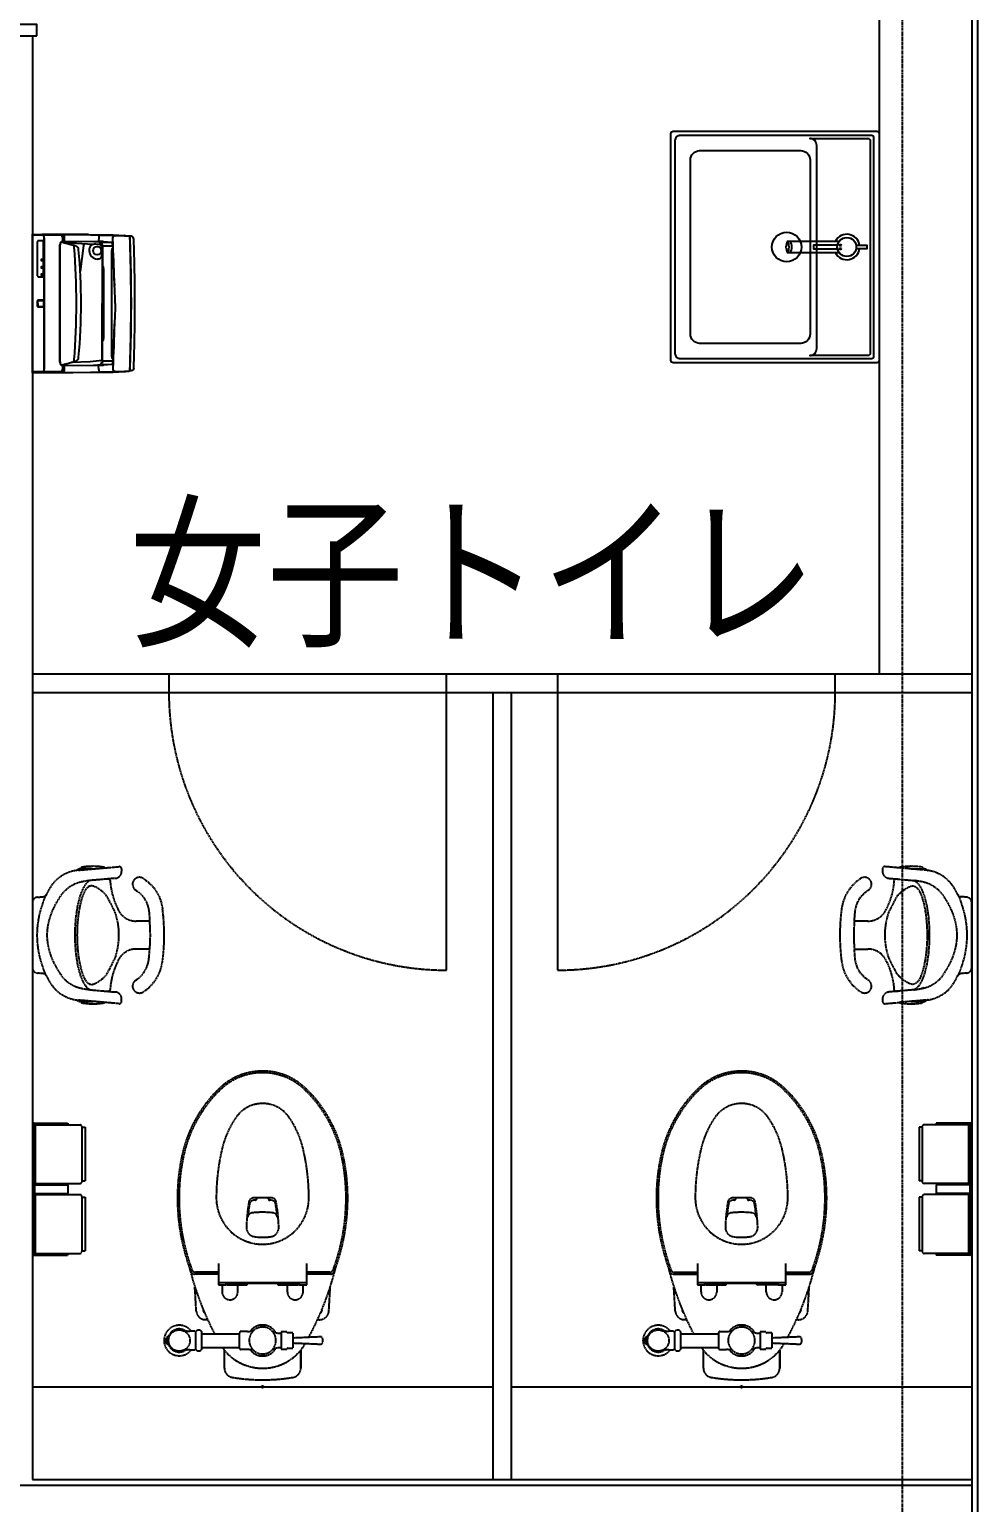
# Model space of a CAD drawing. Header units: millimetres. Extents: x 0 to 181737, y 0 to 59400.
# Drawn here: x 119929 to 121977, y 29155 to 32337 of the extents above; entities that cross this region are included whole.
import ezdxf
from ezdxf.enums import TextEntityAlignment as Align

# ---------------------------------------------------------------- set-up
doc = ezdxf.new("R2010")
doc.units = ezdxf.units.MM
doc.header["$LTSCALE"] = 0.2
doc.linetypes.add('CENTER', pattern=[50.8, 31.75, -6.35, 6.35, -6.35])
doc.linetypes.add('HIDDEN', pattern=[9.525, 6.35, -3.175])
for name, color, linetype in [('A_什器', 9, 'HIDDEN'), ('A_室名', 8, 'Continuous'), ('A_建築', 8, 'Continuous')]:
    doc.layers.add(name, color=color, linetype=linetype)
doc.layers.add('A_通芯', color=8, linetype='CENTER', plot=False)
doc.styles.get("Standard").update_dxf_attribs({"font": 'simplex.shx', "width": 0.8, "bigfont": 'extfont2.shx'})

# ---------------------------------------------------------------- blocks, each defined once
blk = doc.blocks.new('INS-GHXQ4')
at = {"color": 0}
for p, q in [((-56, 138.5), (-56, -138.5)), ((-53.5, 139), (-53.5, -139)), ((-52.5, 140), (21, 140)), ((-52, 142.5), (21, 142.5)), ((-49.4, 12), (-49.4, 139)), ((-49.4, 139), (47, 139)), ((21, 142.5), (21, 140)), ((51, 135), (51, 16)), ((51, 133.5), (58, 133.5)), ((58, 133.5), (58, 17.5)), ((-56, 125.3), (-56, 120.8)), ((-56, 77.8), (-56, 73.3)), ((-56, 30.3), (-56, 25.8)), ((-53.5, 9), (-53.5, -9)), ((-52, 9), (-52, -9)), ((-51.5, 11), (-41.5, 11)), ((-51.5, 9.5), (-41.5, 9.5)), ((-51.5, 8.8), (-51.5, -8.7)), ((-51, 9.3), (20.5, 9.3)), ((-49.4, 12), (47, 12)), ((-41.5, 11), (-41.5, 9.5)), ((-6.5, 12), (-6.5, 9.3)), ((18.5, 12), (18.5, 9.3)), ((21, 8.8), (21, -8.7)), ((51, 17.5), (58, 17.5)), ((-56, -25.7), (-56, -30.2)), ((-51.5, -9.5), (-41.5, -9.5)), ((-51.5, -11), (-41.5, -11)), ((-51, -9.2), (20.5, -9.2)), ((-49.4, -139), (-49.4, -12)), ((-49.4, -12), (47, -12)), ((-41.5, -9.5), (-41.5, -11)), ((-6.5, -9.2), (-6.5, -12)), ((18.5, -9.2), (18.5, -12)), ((51, -16), (51, -135)), ((51, -17.5), (58, -17.5)), ((58, -17.5), (58, -133.5)), ((-56, -73.2), (-56, -77.7)), ((-56, -120.7), (-56, -125.2)), ((-52.5, -140), (21, -140)), ((-52, -142.5), (21, -142.5)), ((-49.4, -139), (47, -139)), ((21, -140), (21, -142.5)), ((51, -133.5), (58, -133.5))]:
    blk.add_line(p, q, dxfattribs=at)
for centre, radius, start, end in [((-52, 138.5), 4, 90, 180), ((-52.5, 139), 1, 90, 180), ((47, 135), 4, 0, 90), ((-51.5, 9), 2, 90, 180), ((-51.5, 9), 0.5, 90, 180), ((-51, 8.8), 0.5, 90, 180), ((20.5, 8.8), 0.5, 0, 90), ((47, 16), 4, 270, 0), ((-51.5, -9), 2, 180, 270), ((-51.5, -9), 0.5, 180, 270), ((-51, -8.7), 0.5, 180, 270), ((20.5, -8.7), 0.5, 270, 0), ((47, -16), 4, 0, 90), ((-52, -138.5), 4, 180, 270), ((-52.5, -139), 1, 180, 270), ((47, -135), 4, 270, 0)]:
    blk.add_arc(centre, radius, start, end, dxfattribs=at)
blk = doc.blocks.new('INS-G4TGO')
at = {"color": 0}
for p, q in [((-51, 133.5), (-58, 133.5)), ((-58, 133.5), (-58, 17.5)), ((-51, 135), (-51, 16)), ((49.4, 139), (-47, 139)), ((52, 142.5), (-21, 142.5)), ((-21, 142.5), (-21, 140)), ((52.5, 140), (-21, 140)), ((49.4, 12), (49.4, 139)), ((53.5, 139), (53.5, -139)), ((56, 138.5), (56, -138.5)), ((56, 125.3), (56, 120.8)), ((56, 77.8), (56, 73.3)), ((-51, 17.5), (-58, 17.5)), ((49.4, 12), (-47, 12)), ((-21, 8.8), (-21, -8.7)), ((51, 9.3), (-20.5, 9.3)), ((-18.5, 12), (-18.5, 9.3)), ((6.5, 12), (6.5, 9.3)), ((51.5, 11), (41.5, 11)), ((41.5, 11), (41.5, 9.5)), ((51.5, 9.5), (41.5, 9.5)), ((51.5, 8.8), (51.5, -8.7)), ((52, 9), (52, -9)), ((53.5, 9), (53.5, -9)), ((56, 30.3), (56, 25.8)), ((-51, -17.5), (-58, -17.5)), ((-58, -17.5), (-58, -133.5)), ((-51, -16), (-51, -135)), ((49.4, -12), (-47, -12)), ((51, -9.2), (-20.5, -9.2)), ((-18.5, -9.2), (-18.5, -12)), ((6.5, -9.2), (6.5, -12)), ((51.5, -9.5), (41.5, -9.5)), ((41.5, -9.5), (41.5, -11)), ((51.5, -11), (41.5, -11)), ((49.4, -139), (49.4, -12)), ((56, -25.7), (56, -30.2)), ((56, -73.2), (56, -77.7)), ((56, -120.7), (56, -125.2)), ((-51, -133.5), (-58, -133.5)), ((49.4, -139), (-47, -139)), ((52.5, -140), (-21, -140)), ((-21, -140), (-21, -142.5)), ((52, -142.5), (-21, -142.5))]:
    blk.add_line(p, q, dxfattribs=at)
for centre, radius, start, end in [((-47, 135), 4, 90, 180), ((52, 138.5), 4, 0, 90), ((52.5, 139), 1, 0, 90), ((-47, 16), 4, 180, 270), ((-20.5, 8.8), 0.5, 90, 180), ((51, 8.8), 0.5, 0, 90), ((51.5, 9), 2, 0, 90), ((51.5, 9), 0.5, 0, 90), ((-47, -16), 4, 90, 180), ((-20.5, -8.7), 0.5, 180, 270), ((51, -8.7), 0.5, 270, 0), ((51.5, -9), 0.5, 270, 0), ((51.5, -9), 2, 270, 0), ((-47, -135), 4, 180, 270), ((52, -138.5), 4, 270, 0), ((52.5, -139), 1, 270, 0)]:
    blk.add_arc(centre, radius, start, end, dxfattribs=at)

msp = doc.modelspace()

# ---------------------------------------------------------------- linework, layer by layer
at = {"layer": 'A_什器'}
for points in [[(121764.8, 33275), (121764.8, 30945)], [(119934.8, 30945), (121964.8, 30945)], [(119934.8, 30905), (121964.8, 30905)], [(120929.8, 30905), (120929.8, 29205)], [(120969.8, 30905), (120969.8, 29205)], [(120034.26, 30520.93), (120091.59, 30525.94), (120122.36, 30528.63)], [(120065.58, 30523.69), (120037.14, 30523.69)], [(121865.33, 30520.93), (121808.01, 30525.94), (121777.23, 30528.63)], [(121834.02, 30523.69), (121862.46, 30523.69)], [(120114.1, 30503.41), (120094.81, 30501.72), (120059.52, 30498.62), (120056, 30496.72), (120053.41, 30494.48), (120051.37, 30492.33), (120047.55, 30487.28), (120043.74, 30480.65), (120040.2, 30472.66), (120037.08, 30463.69), (120032.22, 30444.27), (120028.56, 30420.55), (120026.62, 30394.61), (120026.6, 30380.61), (120026.62, 30366.61), (120028.56, 30340.67), (120032.22, 30316.95), (120037.08, 30297.53), (120040.2, 30288.56), (120043.74, 30280.57), (120047.55, 30273.94), (120051.37, 30268.89), (120053.41, 30266.74), (120056, 30264.5), (120059.52, 30262.6), (120060.1, 30262.53)], [(120060.1, 30498.69), (120059.52, 30498.62), (120052.88, 30497.63), (120047.53, 30496.65)], [(120102.81, 30498.85), (120104.11, 30485.66), (120107.24, 30469.89), (120111.87, 30455), (120119.19, 30437.53)], [(121796.79, 30498.85), (121795.49, 30485.66), (121792.35, 30469.89), (121787.73, 30455), (121780.4, 30437.53)], [(121785.49, 30503.41), (121804.79, 30501.72), (121840.07, 30498.62), (121839.49, 30498.69)], [(119945.75, 30462.57), (119957.35, 30463.58)], [(121953.84, 30462.57), (121942.24, 30463.58)], [(120158.51, 30283.45), (120165.65, 30288.59), (120171.96, 30294.83), (120177.29, 30302.03), (120181.53, 30310.01), (120184.59, 30318.58), (120186.62, 30327.4), (120188.45, 30350.61), (120159.15, 30350.61)], [(121741.09, 30283.45), (121733.95, 30288.59), (121727.64, 30294.83), (121722.31, 30302.03), (121718.07, 30310.01), (121715.01, 30318.58), (121712.98, 30327.4), (121711.14, 30350.61), (121740.45, 30350.61)], [(121861.81, 30266.65), (121857.1, 30265.6)], [(120031.06, 30240.27), (120034.64, 30238.2)], [(120122.36, 30232.59), (120091.36, 30235.3)], [(121777.23, 30232.59), (121808.23, 30235.3)], [(121868.53, 30240.27), (121864.96, 30238.2)], [(120445.8, 29808.01), (120446.45, 29808.01)], [(121480.8, 29808.01), (121481.45, 29808.01)], [(120527.8, 29629.68), (120336.8, 29629.68)], [(121562.8, 29629.68), (121371.8, 29629.68)], [(120300.3, 29519.75), (120383.3, 29519.75)], [(121335.3, 29519.75), (121418.3, 29519.75)], [(120300.3, 29490.25), (120382.3, 29490.25)], [(120514.81, 29445.17), (120514.81, 29484.1)], [(121335.3, 29490.25), (121417.3, 29490.25)], [(121549.81, 29445.17), (121549.81, 29484.1)], [(119934.8, 29405), (120929.8, 29405)], [(120969.8, 29405), (121964.8, 29405)]]:
    msp.add_lwpolyline(points, dxfattribs=at)
at = {"layer": 'A_什器', "linetype": 'Continuous'}
for points in [[(121764.8, 32112.09), (121764.8, 31622.09, -0.4142136), (121759.8, 31617.09), (121319.8, 31617.09, -0.4142136), (121314.8, 31622.09), (121314.8, 32112.09, -0.4142136), (121319.8, 32117.09), (121759.8, 32117.09, -0.4142136)], [(121753.3, 31631.49), (121753.3, 32102.69, 0.4142136), (121748.3, 32107.69), (121333.5, 32107.69, 0.4142136), (121323.5, 32097.69), (121323.5, 31636.49, 0.4142136), (121333.5, 31626.49), (121748.3, 31626.49, 0.4142136)], [(121615.43, 32055.22), (121615.43, 31678.96, -0.4142136), (121595.43, 31658.96), (121376.66, 31658.96, -0.4142136), (121356.66, 31678.96), (121356.66, 32055.22, -0.4142136), (121376.66, 32075.22), (121595.43, 32075.22, -0.4142136)], [(121629.8, 32086.63, 0.4142136), (121614.8, 32101.63), (121740.3, 32101.63, -0.4142136), (121745.3, 32096.63), (121745.3, 31637.55, -0.4142136), (121740.3, 31632.55), (121614.8, 31632.55, 0.4142136), (121629.8, 31647.55)]]:
    msp.add_lwpolyline(points, format="xyb", close=True, dxfattribs=at)
at = {"layer": 'A_什器', "linetype": 'Continuous', "lineweight": -3}
for points in [[(119935.3, 31595.09, -0.4075186), (119934.8, 31595.59), (119934.8, 31894.59), (119934.81, 31894.7), (119934.85, 31894.8), (119934.91, 31894.9), (119934.99, 31894.98), (119935.08, 31895.04), (119935.19, 31895.07), (119935.3, 31895.09), (119935.3, 31892.57), (119935.31, 31892.55), (119935.31, 31892.51), (119935.32, 31892.42), (119935.33, 31892.26), (119935.35, 31892.03), (119935.36, 31891.71), (119935.38, 31891.32), (119935.39, 31890.87), (119935.4, 31890.35), (119935.41, 31889.72), (119935.42, 31888.98), (119935.43, 31887.32), (119935.44, 31745.09), (119935.45, 31597.61)], [(119935.3, 31895.08, 0.4075186), (119934.8, 31894.58)], [(119935.45, 31892.57, 0.4655447), (119934.8, 31892.07)], [(119985.11, 31893.31), (119935.38, 31893.78, 0.4295239), (119934.81, 31893.35)], [(119935.44, 31745.09), (119935.45, 31892.57), (119935.3, 31895.08), (120109.3, 31893.57, 0.0404198), (120133.85, 31892.35, -0.0993384), (120137.48, 31891.44)], [(120001.33, 31876.98, -0.3410558), (120000.33, 31878.57), (120000.33, 31886.54, 0.4359368), (119995.62, 31892.41)], [(120004.42, 31880.47), (120004.4, 31887.69, 0.1977585), (120002.95, 31892.4, 0.1901388), (119998.33, 31893.9), (119997.57, 31893.62, -0.1546601), (120001.86, 31892.51)], [(119998.26, 31893.89), (120000.19, 31893.97), (120060.12, 31893.58, -0.0003277), (120144.33, 31891.24)], [(120003.77, 31887.51), (120003.76, 31881.03), (120004.41, 31880.48, -0.2162761), (120003.65, 31878.93), (120000.24, 31878.21)], [(120003.77, 31887.52, 0.2370747), (120001.83, 31892.53)], [(120078.13, 31888.16), (120078.08, 31879.15, 0.2149107), (120078.88, 31877.68), (120088.26, 31877.59)], [(120083.44, 31892.95, 0.4724394), (120078.16, 31888.5)], [(120114.03, 31745.01, 0.0117152), (120112.06, 31788.09, 0.0066689), (120108.7, 31885.56, -0.4538028), (120114.61, 31892.08)], [(120154.1, 31883.8, 0.4004723), (120148.02, 31890.23), (120145.47, 31890.48)], [(120145.66, 31603.07, 0.0078915), (120148.24, 31745.09, 0.0078915), (120145.66, 31887.11)], [(120148.75, 31745.09, 0.0075738), (120146.23, 31886.72)], [(120156.53, 31745.09, 0.0078014), (120154.1, 31883.79)], [(119948.07, 31880.67, 0.419858), (119946.26, 31878.79)], [(119958.85, 31878.79, 0.419858), (119957.03, 31880.67), (119948.08, 31880.68)], [(119999.91, 31878.2, 0.0851612), (120000.57, 31878.28)], [(120003.63, 31878.31), (120003.68, 31880.16, -0.0568477), (120003.76, 31881.03)], [(120003.64, 31878.43, 0.3648558), (120005.48, 31876.04)], [(120023.6, 31618.92, 0.155517), (120032.86, 31624.07, 0.1398473), (120034.83, 31629.32, 0.0199696), (120040.27, 31745.09, 0.0199696), (120034.83, 31860.86, 0.1398473), (120032.86, 31866.11, 0.155517), (120023.6, 31871.26)], [(120030.08, 31745.24, 0.0154253), (120025.28, 31867.12)], [(120046.55, 31873.81, 0.1209732), (120045.66, 31870.62), (120038.13, 31814.29)], [(120061.17, 31870.47, 0.1711114), (120057.65, 31859.31, 0.3828488), (120074.73, 31841.02, 0.1102793), (120082.11, 31843.04, 0.2784123), (120084.95, 31849.43), (120085.03, 31867.53, 0.3643425), (120078.29, 31872.54, 0.055026), (120065.94, 31872.64, 0.2123961), (120061.17, 31870.47)], [(120078.88, 31877.68, 0.024327), (120067.29, 31878.14)], [(120079.76, 31879.17, 0.2209884), (120080.44, 31877.65)], [(120085.8, 31868.81, 0.1818669), (120080.41, 31877.67)], [(120086.64, 31868.82, 0.2326389), (120082.36, 31877.65, -0.2218084), (120081.67, 31879.18)], [(120108.59, 31868.73, 0.0195968), (120085.8, 31868.81, 0.3287579), (120085.01, 31867.77)], [(120108.49, 31871.42, 0.0544231), (120107.61, 31876.15, 0.2075373), (120106.82, 31877.14), (120087.9, 31878.1, 0.2938893), (120088.26, 31877.59), (120106.87, 31876.79, -0.2196687), (120107.66, 31875.95)], [(120108.49, 31871.51, 0.0025041), (120112.14, 31783.39)], [(119946.26, 31804.68, 0.419858), (119948.07, 31802.8)], [(119948.08, 31802.79), (119957.03, 31802.8, 0.419858), (119958.85, 31804.68)], [(119947.3, 31752.39, 0.414403), (119945.5, 31750.58), (119945.5, 31739.59, 0.414403), (119947.3, 31737.78)], [(119947.3, 31752.24, 0.4170885), (119945.65, 31750.57)], [(119945.65, 31739.61, 0.4170885), (119947.3, 31737.93)], [(119958.49, 31752.09), (119947.3, 31752.09, 0.4144407), (119945.8, 31750.58), (119945.8, 31739.59, 0.4144407), (119947.3, 31738.08), (119947.3, 31738.63)], [(119959.88, 31750.58, 0.4149199), (119958.49, 31751.98), (119947.3, 31751.98, 0.4149199), (119945.91, 31750.58)], [(119945.91, 31739.59, 0.4149199), (119947.3, 31738.2), (119958.49, 31738.2, 0.4149199), (119959.88, 31739.59)], [(119946.34, 31745.08), (119946.34, 31750.59, -0.4290383), (119947.35, 31751.55), (119958.44, 31751.55, -0.4290383), (119959.45, 31750.59), (119959.45, 31745.09)], [(119946.34, 31745.09), (119946.34, 31739.59, 0.4290383), (119947.35, 31738.63), (119958.44, 31738.63, 0.4290383), (119959.45, 31739.59), (119959.45, 31745.08)], [(119958.49, 31737.78), (119947.3, 31737.78), (119947.3, 31737.93), (119958.49, 31737.93), (119958.49, 31737.78, 0.414403), (119960.3, 31739.59), (119960.3, 31750.58, 0.414403), (119958.49, 31752.39), (119958.49, 31752.24), (119947.3, 31752.24), (119947.3, 31752.39), (119958.49, 31752.39)], [(119960.15, 31750.57, 0.4170885), (119958.49, 31752.24)], [(119958.49, 31738.63), (119958.49, 31738.08, 0.4144407), (119960, 31739.59), (119960, 31750.58, 0.4144407), (119958.49, 31752.09), (119958.49, 31751.55)], [(119958.49, 31737.93, 0.4170885), (119960.15, 31739.61)], [(120025.28, 31623.06, 0.0154253), (120030.08, 31744.94)], [(120114.03, 31745.17, -0.0117152), (120112.06, 31702.09, -0.0066689), (120108.7, 31604.62, 0.4538028), (120114.61, 31598.1)], [(120146.23, 31603.46, 0.0075738), (120148.75, 31745.09)], [(120154.1, 31606.39, 0.0078014), (120156.53, 31745.09)], [(120112.14, 31706.79, 0.0025041), (120108.49, 31618.67)], [(119934.8, 31598.11, 0.4655447), (119935.45, 31597.61), (119935.3, 31595.09), (120109.3, 31596.61, -0.0404198), (120133.85, 31597.83, 0.0993384), (120137.48, 31598.74)], [(119995.62, 31597.77, 0.4359368), (120000.33, 31603.64), (120000.33, 31611.61, -0.3410558), (120001.33, 31613.2)], [(120001.86, 31597.67, -0.1546601), (119997.57, 31596.56), (119998.33, 31596.28, 0.1901388), (120002.95, 31597.78, 0.1977585), (120004.4, 31602.49), (120004.42, 31609.71)], [(119998.26, 31596.29), (120000.19, 31596.21), (120060.12, 31596.59, 0.0003277), (120144.33, 31598.94)], [(120000.57, 31611.9, 0.0851612), (119999.91, 31611.98)], [(120001.83, 31597.65, 0.2370747), (120003.77, 31602.66)], [(120005.48, 31614.14, 0.3648558), (120003.64, 31611.75)], [(120003.63, 31611.87), (120003.68, 31610.02, 0.0568477), (120003.76, 31609.15)], [(120003.65, 31611.25, -0.2162761), (120004.41, 31609.7), (120003.76, 31609.15), (120003.77, 31602.67)], [(120080.41, 31612.51, 0.1818669), (120085.8, 31621.37, -0.26029), (120085.12, 31622.01, -0.0216317), (120060.07, 31619.06), (120018.81, 31617.41)], [(120067.29, 31612.03, 0.024327), (120078.88, 31612.5)], [(120078.13, 31602.02), (120078.08, 31611.03, -0.2149107), (120078.88, 31612.5), (120088.26, 31612.59, 0.2938893), (120087.9, 31612.08), (120087.94, 31611.32), (120078.08, 31610.87)], [(120078.16, 31601.68, 0.4724394), (120083.44, 31597.23)], [(120080.44, 31612.53, 0.2209884), (120079.76, 31611.01)], [(120086.64, 31621.36, -0.2326389), (120082.36, 31612.53, 0.2218084), (120081.67, 31611)], [(120085.8, 31621.37, 0.0195968), (120108.59, 31621.45)], [(120108.49, 31618.76, -0.0544231), (120107.61, 31614.03, -0.2075373), (120106.82, 31613.04), (120087.9, 31612.08)], [(120107.66, 31614.23, -0.2196687), (120106.87, 31613.39), (120088.26, 31612.59)], [(120154.1, 31606.38, -0.4004723), (120148.02, 31599.95), (120145.47, 31599.7)], [(119934.81, 31596.83, 0.4295239), (119935.38, 31596.4), (119985.11, 31596.87)], [(119938.8, 31596.94, 0.4707781), (119939.1, 31596.57)], [(119939.1, 31596.57), (119940, 31596.57, 0.4707781), (119940.3, 31596.94)], [(119942.3, 31596.97, 0.4707781), (119942.6, 31596.6)], [(119942.6, 31596.6), (119943.5, 31596.6, 0.4707781), (119943.8, 31596.97)]]:
    msp.add_lwpolyline(points, format="xyb", dxfattribs=at)
for points in [[(119934.8, 31893.68), (119934.81, 31893.78), (119934.84, 31893.88), (119934.87, 31893.94), (119934.91, 31894), (119934.97, 31894.05), (119935.03, 31894.1), (119935.11, 31894.14), (119935.2, 31894.17), (119935.3, 31894.18)], [(119934.8, 31892.07), (119934.81, 31892.18), (119934.85, 31892.29), (119934.91, 31892.38), (119934.99, 31892.46), (119935.08, 31892.52), (119935.19, 31892.56), (119935.3, 31892.57)], [(119934.8, 31886.39), (119934.81, 31886.43), (119934.85, 31886.47), (119934.91, 31886.5), (119935, 31886.53), (119935.09, 31886.54), (119935.2, 31886.56), (119935.32, 31886.56), (119935.43, 31886.55)], [(119934.9, 31893.98), (119934.85, 31893.9), (119934.81, 31893.79)], [(119985.05, 31893.32), (119982.04, 31892.58), (119935.43, 31892.82)], [(119995.97, 31892.34), (119935.45, 31892.57)], [(119955.3, 31895.09), (120055.82, 31895.09)], [(119960.3, 31745.1), (119960.24, 31886.94), (119960.3, 31745.09)], [(119946.25, 31804.68), (119946.25, 31878.75)], [(119958.85, 31804.68), (119958.85, 31878.75)], [(119994.27, 31618.49), (119994.15, 31745.09), (119994.27, 31871.69)], [(119994.66, 31618.53), (119994.66, 31871.65), (119994.27, 31871.74)], [(119998.21, 31878.36), (119999.96, 31878.2)], [(119998.63, 31877.48), (120004.01, 31876.43), (120023.4, 31871.32)], [(120068.15, 31878.13), (120003.65, 31878.93)], [(120065.94, 31872.64), (120005.48, 31876.27)], [(120087.9, 31878.1), (120087.94, 31878.86), (120078.08, 31879.31)], [(120085.8, 31868.85), (120085.77, 31745.11)], [(120086.64, 31868.89), (120086.64, 31822.98)], [(120106.52, 31629.67), (120106.51, 31745.09), (120106.52, 31860.51)], [(120108.8, 31863.09), (120107.15, 31863.09)], [(120086.2, 31670.87), (120086.2, 31819.31)], [(120089.03, 31670.86), (120089.04, 31745.09), (120089.03, 31819.32)], [(119945.5, 31750.59), (119945.65, 31750.59)], [(119945.5, 31739.59), (119945.65, 31739.59)], [(119945.65, 31739.59), (119945.65, 31750.59)], [(119945.8, 31750.59), (119946.34, 31750.59)], [(119945.8, 31739.59), (119946.34, 31739.59)], [(119945.91, 31739.59), (119945.91, 31750.58)], [(119946.34, 31739.59), (119946.34, 31745.09)], [(119947.3, 31752.09), (119947.3, 31751.55)], [(119947.3, 31738.08), (119958.49, 31738.08)], [(119960, 31750.59), (119959.45, 31750.59)], [(119960, 31739.59), (119959.45, 31739.59)], [(119959.88, 31739.59), (119959.88, 31750.58)], [(119960.3, 31750.59), (119960.15, 31750.59)], [(119960.15, 31739.59), (119960.15, 31750.59)], [(119960.3, 31739.59), (119960.15, 31739.59)], [(119960.3, 31745.09), (119960.24, 31603.24), (119960.3, 31745.08)], [(120085.8, 31621.33), (120085.77, 31745.07)], [(120086.64, 31621.29), (120086.64, 31667.2)], [(119985.05, 31596.86), (119982.04, 31597.6), (119935.43, 31597.36)], [(119995.97, 31597.84), (119935.45, 31597.61)], [(119994.66, 31620.33), (119994.27, 31620.12)], [(119998.21, 31611.81), (119999.96, 31611.98)], [(119998.63, 31612.7), (120004.01, 31613.75), (120023.4, 31618.86)], [(120000.24, 31611.96), (120003.65, 31611.25), (120068.15, 31612.05)], [(120108.8, 31627.09), (120107.15, 31627.09)], [(119938.8, 31596.94), (119940.3, 31596.95)], [(119942.3, 31596.97), (119943.8, 31596.98)]]:
    msp.add_lwpolyline(points, dxfattribs=at)
at = {"layer": 'A_什器', "linetype": 'Continuous'}
for points in [[(121722.13, 31870.09, 0.744708), (121670.3, 31879.59)], [(121566.67, 31879.59, 0.2706568), (121566.67, 31854.59)], [(121678.55, 31854.59), (121566.67, 31854.59, 0.2706568), (121566.67, 31879.59), (121678.55, 31879.59)], [(121572.51, 31854.59, 0.2706568), (121572.51, 31879.59)], [(121674.69, 31871.09), (121623, 31871.09, 0.0501256), (121623, 31863.09), (121674.69, 31863.09)], [(121670.3, 31854.59, 0.744708), (121722.13, 31864.09)]]:
    msp.add_lwpolyline(points, format="xyb", dxfattribs=at)
msp.add_lwpolyline([(121715.08, 31864.09), (121738.98, 31864.09), (121738.98, 31870.09), (121715.08, 31870.09)], dxfattribs=at)
at = {"layer": 'A_什器', "linetype": 'Continuous', "lineweight": -3}
for points in [[(119955.8, 31838.09), (119955.8, 31840.09), (119953.8, 31840.09), (119953.8, 31838.09)], [(119955.8, 31822.09), (119955.8, 31824.09), (119953.8, 31824.09), (119953.8, 31822.09)], [(119955.8, 31806.09), (119955.8, 31808.09), (119953.8, 31808.09), (119953.8, 31806.09)]]:
    msp.add_lwpolyline(points, close=True, dxfattribs=at)
at = {"layer": 'A_什器'}
for points in [[(120229.8, 30945), (120229.8, 30905, 0.4142136), (120829.8, 30305), (120829.8, 30945)], [(121069.8, 30945), (121069.8, 30305, 0.4142136), (121669.8, 30905), (121669.8, 30945)], [(120029.31, 30520.34, 0.2266517), (119972.19, 30481.65)], [(120037.14, 30523.69, 0.1316261), (120034.64, 30523.02), (120031.06, 30520.95, -0.093656), (120029.31, 30520.34)], [(120034.26, 30520.93, 0.0155984), (120029.31, 30520.34)], [(120042.13, 30527.41, 0.4431662), (120039.7, 30523.69)], [(120065.8, 30529.29, 0.039625), (120042.13, 30527.41)], [(120089.46, 30527.41, 0.0354966), (120065.8, 30529.29)], [(120091.59, 30525.94, 0.2262551), (120089.46, 30527.41)], [(120127.8, 30523.65), (120127.8, 30518.35, -0.3888902), (120114.1, 30503.41)], [(120127.8, 30523.65, 0.4399992), (120122.36, 30528.63)], [(121777.23, 30528.63, 0.4399992), (121771.8, 30523.65)], [(121771.8, 30523.65), (121771.8, 30518.35, 0.3888902), (121785.49, 30503.41)], [(121810.13, 30527.41, 0.2262551), (121808.01, 30525.94)], [(121833.8, 30529.29, 0.0354966), (121810.13, 30527.41)], [(121857.46, 30527.41, 0.039625), (121833.8, 30529.29)], [(121859.89, 30523.69, 0.4431662), (121857.46, 30527.41)], [(121870.29, 30520.34, -0.093656), (121868.54, 30520.95), (121864.96, 30523.02, 0.1316261), (121862.46, 30523.69)], [(121870.29, 30520.34, 0.0155984), (121865.33, 30520.93)], [(121927.4, 30481.65, 0.2266517), (121870.29, 30520.34)], [(120014.47, 30484.1, 0.1135491), (119991.06, 30458.13)], [(120047.52, 30496.65, 0.1182501), (120014.47, 30484.1)], [(120100.59, 30501.31, 0.04556), (120094.81, 30501.72)], [(120102.81, 30498.85, 0.2901048), (120100.59, 30501.31)], [(120152.7, 30496.99, 0.2597744), (120153.7, 30482.43), (120155.77, 30479.89), (120158.51, 30477.77), (120165.65, 30472.63), (120171.96, 30466.39), (120177.29, 30459.19), (120181.53, 30451.21), (120184.59, 30442.64), (120186.62, 30433.82), (120188.42, 30410.96), (120159.15, 30410.96, -0.3021447), (120119.19, 30437.53)], [(120163.21, 30505.29, 0.2356576), (120152.7, 30496.99)], [(120163.21, 30505.29, -0.1895463), (120174.03, 30503.45), (120184.76, 30495.76), (120194.27, 30486.44), (120202.34, 30475.69), (120208.78, 30463.77), (120213.42, 30450.93), (120216.15, 30437.5, -0.0319045), (120219.8, 30380.79)], [(121736.38, 30505.29, 0.1895463), (121725.56, 30503.45), (121714.83, 30495.76), (121705.32, 30486.44), (121697.25, 30475.69), (121690.82, 30463.77), (121686.18, 30450.93), (121683.44, 30437.5, 0.0319045), (121679.8, 30380.79)], [(121780.4, 30437.53, -0.3021447), (121740.45, 30410.96), (121711.17, 30410.96), (121712.98, 30433.82), (121715.01, 30442.64), (121718.07, 30451.21), (121722.31, 30459.19), (121727.64, 30466.39), (121733.95, 30472.63), (121741.09, 30477.77), (121743.82, 30479.89), (121745.9, 30482.43, 0.2597744), (121746.9, 30496.99)], [(121746.9, 30496.99, 0.2356576), (121736.38, 30505.29)], [(121799.01, 30501.31, 0.2901048), (121796.79, 30498.85)], [(121804.79, 30501.72, 0.04556), (121799.01, 30501.31)], [(121852.07, 30496.65), (121846.72, 30497.63), (121840.07, 30498.62), (121843.6, 30496.72), (121846.18, 30494.48), (121848.22, 30492.33), (121852.05, 30487.28), (121855.85, 30480.65), (121859.39, 30472.66), (121862.51, 30463.69), (121867.37, 30444.27), (121871.04, 30420.55), (121872.97, 30394.61), (121873, 30380.61), (121872.98, 30366.61), (121871.04, 30340.67), (121867.37, 30316.95), (121862.51, 30297.53), (121859.39, 30288.56), (121855.86, 30280.57), (121852.05, 30273.94), (121848.23, 30268.89), (121846.18, 30266.74), (121843.6, 30264.5), (121840.07, 30262.6), (121846.72, 30263.59), (121852.07, 30264.56), (121857.1, 30265.6, 0.2054191), (121904.66, 30296.93)], [(121885.13, 30484.1, 0.1182501), (121852.07, 30496.65)], [(121908.53, 30458.13, 0.1135491), (121885.13, 30484.1)], [(119945.75, 30462.57, 0.3888793), (119934.8, 30450.61), (119934.8, 30310.61)], [(119965.45, 30469.12, 0.0694839), (119956.41, 30447.76)], [(119957.35, 30463.58, 0.2620558), (119965.45, 30469.12, -0.0190969), (119972.19, 30481.65)], [(119991.06, 30458.13, 0.0798344), (119970.34, 30411.22)], [(121929.26, 30411.22, 0.0798344), (121908.53, 30458.13)], [(121927.4, 30481.65, -0.0190969), (121934.15, 30469.12, 0.2620558), (121942.24, 30463.58)], [(121943.19, 30447.76, 0.0694839), (121934.15, 30469.12)], [(121964.8, 30310.61), (121964.8, 30450.61, 0.3888793), (121953.84, 30462.57)], [(119956.41, 30447.76, 0.0858592), (119944.8, 30380.57)], [(121954.8, 30380.57, 0.0858592), (121943.19, 30447.76)], [(119970.34, 30411.23, 0.1203401), (119969.16, 30355.01)], [(120189.79, 30380.79, 0.0224831), (120188.42, 30410.96)], [(121711.17, 30410.96, 0.0224831), (121709.8, 30380.79)], [(121930.44, 30355.01, 0.1203401), (121929.26, 30411.23)], [(119944.8, 30380.65, 0.0858593), (119956.41, 30313.46)], [(120188.45, 30350.61, 0.0224821), (120189.79, 30380.79)], [(120216.15, 30323.72, 0.0321029), (120219.8, 30380.79)], [(121679.8, 30380.79, 0.0321029), (121683.44, 30323.72)], [(121709.8, 30380.79, 0.0224821), (121711.14, 30350.61)], [(121943.19, 30313.46, 0.0858593), (121954.8, 30380.65)], [(119969.16, 30355.01, 0.0618252), (119981.58, 30319.9)], [(120159.15, 30350.61, 0.3021432), (120119.19, 30324.04), (120111.87, 30306.57), (120107.24, 30291.68), (120104.11, 30275.92), (120102.81, 30262.72, -0.2900947), (120100.59, 30260.26)], [(121740.45, 30350.61, -0.3021432), (121780.4, 30324.04), (121787.73, 30306.57), (121792.35, 30291.68), (121795.49, 30275.92), (121796.79, 30262.72, 0.2900947), (121799.01, 30260.26)], [(121918.01, 30319.9, 0.0618252), (121930.44, 30355.01)], [(119965.45, 30292.1, 0.2620564), (119957.35, 30297.64), (119945.75, 30298.65, -0.3888956), (119934.8, 30310.61)], [(119956.41, 30313.46, 0.0694841), (119965.45, 30292.1)], [(119981.58, 30319.89, 0.0246696), (119994.93, 30296.93)], [(119994.93, 30296.93, 0.2054191), (120042.5, 30265.6)], [(120158.48, 30257.79, 0.2794182), (120174.03, 30257.77), (120184.76, 30265.46), (120194.27, 30274.78), (120202.34, 30285.52), (120208.78, 30297.45), (120213.42, 30310.29), (120216.15, 30323.72)], [(121683.44, 30323.72), (121686.18, 30310.29), (121690.82, 30297.45), (121697.25, 30285.52), (121705.32, 30274.78), (121714.83, 30265.46), (121725.56, 30257.77, 0.2794182), (121741.11, 30257.79)], [(121904.66, 30296.93, 0.0246696), (121918.01, 30319.89)], [(121934.15, 30292.1, 0.0694841), (121943.19, 30313.46)], [(121964.8, 30310.61, -0.3888956), (121953.84, 30298.65), (121942.24, 30297.64, 0.2620564), (121934.15, 30292.1)], [(119965.45, 30292.1, 0.0190956), (119972.19, 30279.57)], [(120031.06, 30240.27, 0.0936518), (120029.31, 30240.88, -0.2266549), (119972.19, 30279.57)], [(120037.79, 30266.65), (120042.5, 30265.6), (120047.53, 30264.56), (120052.88, 30263.59), (120059.52, 30262.6), (120093.61, 30259.61), (120114.11, 30257.81, -0.3888638), (120127.8, 30242.87)], [(120152.36, 30276.23, 0.3675402), (120158.48, 30257.79)], [(120158.51, 30283.44, 0.1621208), (120152.36, 30276.23)], [(121747.23, 30276.23, 0.1621208), (121741.09, 30283.44)], [(121741.11, 30257.79, 0.3675402), (121747.23, 30276.23)], [(121839.49, 30262.53), (121840.07, 30262.6), (121805.99, 30259.61), (121785.49, 30257.81, 0.3888638), (121771.8, 30242.87)], [(121927.4, 30279.57, -0.2266549), (121870.29, 30240.88, 0.0936518), (121868.54, 30240.27)], [(121927.4, 30279.57, 0.0190956), (121934.15, 30292.1)], [(120089.46, 30234.16, 0.191422), (120091.36, 30235.3), (120034.26, 30240.29, -0.0155984), (120029.31, 30240.88)], [(120034.64, 30238.2, 0.1316476), (120037.14, 30237.53), (120039.63, 30237.53), (120065.58, 30237.53)], [(120039.64, 30237.53, 0.4076668), (120042.13, 30234.16)], [(120042.13, 30234.16, 0.0396252), (120065.8, 30232.29)], [(120065.8, 30232.29, 0.0354965), (120089.46, 30234.16)], [(120093.61, 30259.61, 0.0455567), (120100.59, 30260.26)], [(120122.36, 30232.58, 0.4399909), (120127.8, 30237.57), (120127.8, 30242.87)], [(121771.8, 30242.87), (121771.8, 30237.57, 0.4399909), (121777.23, 30232.58)], [(121799.01, 30260.26, 0.0455567), (121805.99, 30259.61)], [(121870.29, 30240.88, -0.0155984), (121865.33, 30240.29), (121808.23, 30235.3, 0.191422), (121810.13, 30234.16)], [(121810.13, 30234.16, 0.0354965), (121833.8, 30232.29)], [(121833.8, 30232.29, 0.0396252), (121857.46, 30234.16)], [(121834.02, 30237.53), (121859.96, 30237.53), (121862.46, 30237.53, 0.1316476), (121864.96, 30238.2)], [(121857.46, 30234.16, 0.4076668), (121859.96, 30237.53)], [(120522.88, 30047.33, 0.3993208), (120341.73, 30047.33, 0.146817), (120262.83, 29909.34)], [(120525.29, 30049.87, 0.3993209), (120339.31, 30049.87)], [(121557.88, 30047.33, 0.3993208), (121376.73, 30047.33, 0.146817), (121297.83, 29909.34)], [(121560.29, 30049.87, 0.3993209), (121374.31, 30049.87)], [(120339.31, 30049.87, 0.146817), (120259.42, 29910.13)], [(120601.78, 29909.34, 0.146817), (120522.88, 30047.33)], [(120605.19, 29910.13, 0.146817), (120525.29, 30049.87)], [(121374.31, 30049.87, 0.146817), (121294.42, 29910.13)], [(121636.78, 29909.34, 0.146817), (121557.88, 30047.33)], [(121640.19, 29910.13, 0.146817), (121560.29, 30049.87)], [(120489.97, 29986.69, 0.525711), (120374.64, 29986.69)], [(121524.97, 29986.69, 0.525711), (121409.64, 29986.69)], [(120374.64, 29986.69, 0.0924479), (120344.84, 29919.68)], [(120519.76, 29919.68, 0.0924478), (120489.97, 29986.69)], [(121409.64, 29986.69, 0.0924479), (121379.84, 29919.68)], [(121554.76, 29919.68, 0.0924478), (121524.97, 29986.69)], [(120344.84, 29919.68, 0.0585781), (120332.3, 29813)], [(120532.3, 29813, 0.0585781), (120519.76, 29919.68)], [(121379.84, 29919.68, 0.0585781), (121367.3, 29813)], [(121567.3, 29813, 0.0585781), (121554.76, 29919.68)], [(120259.42, 29910.13, 0.057025), (120248.3, 29813)], [(120262.83, 29909.34, 0.057025), (120251.8, 29813)], [(120612.8, 29813, 0.0570249), (120601.78, 29909.34)], [(120616.3, 29813, 0.0570249), (120605.19, 29910.13)], [(121294.42, 29910.13, 0.057025), (121283.3, 29813)], [(121297.83, 29909.34, 0.057025), (121286.8, 29813)], [(121647.8, 29813, 0.0570249), (121636.78, 29909.34)], [(121651.3, 29813, 0.0570249), (121640.19, 29910.13)], [(120248.3, 29813, 0.0907283), (120277.46, 29653.67)], [(120251.8, 29813, 0.0890337), (120279.67, 29657.72)], [(120332.3, 29813, 0.9999998), (120532.3, 29813)], [(120450.3, 29729.36, 0.3707699), (120467.3, 29749.14, 0.0349275), (120461.81, 29804.68, 0.3657027), (120451.95, 29813.01), (120412.66, 29813.01, 0.3657027), (120402.8, 29804.68, 0.0349275), (120397.3, 29749.14)], [(120419.8, 29813.01), (120419.8, 29811.01, -0.4142136), (120416.8, 29808.01), (120413.86, 29808.01, 0.3691596), (120403.98, 29799.56), (120403.44, 29796, 0.015429), (120400.59, 29771.61, -0.3567219), (120409.41, 29780.69)], [(120409.41, 29780.69, -0.0574229), (120455.2, 29780.69, -0.3567219), (120464.02, 29771.61, 0.015429), (120461.17, 29796), (120460.62, 29799.56, 0.3691596), (120450.74, 29808.01), (120447.8, 29808.01, -0.4142136), (120444.8, 29811.01), (120444.8, 29813.01)], [(120612.8, 29813, -0.0890337), (120584.93, 29657.72, -0.3136141), (120577.43, 29652.5), (120528.8, 29652.5, 0.4142136), (120527.8, 29651.5)], [(120616.3, 29813, -0.0907282), (120587.15, 29653.67, -0.3117687), (120579.67, 29648.5), (120528.8, 29648.5, 0.4142136), (120527.8, 29647.5)], [(121283.3, 29813, 0.0907283), (121312.46, 29653.67)], [(121286.8, 29813, 0.0890337), (121314.67, 29657.72)], [(121367.3, 29813, 0.9999998), (121567.3, 29813)], [(121485.3, 29729.36, 0.3707699), (121502.3, 29749.14, 0.0349275), (121496.81, 29804.68, 0.3657027), (121486.95, 29813.01), (121447.66, 29813.01, 0.3657027), (121437.8, 29804.68, 0.0349275), (121432.3, 29749.14)], [(121454.8, 29813.01), (121454.8, 29811.01, -0.4142136), (121451.8, 29808.01), (121448.86, 29808.01, 0.3691596), (121438.98, 29799.56), (121438.44, 29796, 0.015429), (121435.59, 29771.61, -0.3567219), (121444.41, 29780.69)], [(121444.41, 29780.69, -0.0574229), (121490.2, 29780.69, -0.3567219), (121499.02, 29771.61, 0.015429), (121496.17, 29796), (121495.62, 29799.56, 0.3691596), (121485.74, 29808.01), (121482.8, 29808.01, -0.4142136), (121479.8, 29811.01), (121479.8, 29813.01)], [(121562.8, 29647.5, -0.4142136), (121563.8, 29648.5), (121614.67, 29648.5, 0.3117687), (121622.15, 29653.67, 0.0907282), (121651.3, 29813)], [(121562.8, 29651.5, -0.4142136), (121563.8, 29652.5), (121612.43, 29652.5, 0.3136141), (121619.93, 29657.72, 0.0890337), (121647.8, 29813)], [(120397.3, 29749.14, 0.3707701), (120414.3, 29729.36, 0.0754266), (120450.3, 29729.36)], [(121432.3, 29749.14, 0.3707701), (121449.3, 29729.36, 0.0754266), (121485.3, 29729.36)], [(120274.06, 29662.93, 0.0590931), (120328.3, 29519.75)], [(120336.8, 29651.5, 0.4142136), (120335.8, 29652.5), (120287.18, 29652.5, -0.313614), (120279.67, 29657.72)], [(120336.8, 29671.17), (120336.8, 29626, 0.4142136), (120337.8, 29625), (120352.3, 29625, 0.4142136), (120353.3, 29626), (120353.3, 29627.77, -0.4142136), (120354.3, 29628.77), (120510.3, 29628.77, -0.4142136), (120511.3, 29627.77), (120511.3, 29626, 0.4142136), (120512.3, 29625), (120526.8, 29625, 0.4142136), (120527.8, 29626), (120527.8, 29671.17)], [(120560.53, 29571.73), (120557.72, 29565.06, 0.3753759), (120560.53, 29571.73, 0.0369765), (120590.54, 29662.93)], [(121309.06, 29662.93, 0.0590931), (121363.3, 29519.75)], [(121314.67, 29657.72, 0.313614), (121322.18, 29652.5), (121370.8, 29652.5, -0.4142136), (121371.8, 29651.5)], [(121371.8, 29671.17), (121371.8, 29626, 0.4142136), (121372.8, 29625), (121387.3, 29625, 0.4142136), (121388.3, 29626), (121388.3, 29627.77, -0.4142136), (121389.3, 29628.77), (121545.3, 29628.77, -0.4142136), (121546.3, 29627.77), (121546.3, 29626, 0.4142136), (121547.3, 29625), (121561.8, 29625, 0.4142136), (121562.8, 29626), (121562.8, 29671.17)], [(121595.53, 29571.73), (121592.72, 29565.06, 0.3753759), (121595.53, 29571.73, 0.0369765), (121625.54, 29662.93)], [(120336.8, 29647.5, 0.4142136), (120335.8, 29648.5), (120284.94, 29648.5, -0.3117688), (120277.46, 29653.67)], [(120344.8, 29625), (120344.8, 29610, 1), (120378.8, 29610), (120378.8, 29625)], [(120354.3, 29628.77), (120354.3, 29626, 0.4142136), (120355.3, 29625), (120398.3, 29625, 0.4142136), (120399.3, 29626), (120399.3, 29628.77)], [(120465.3, 29628.77), (120465.3, 29626, 0.4142136), (120466.3, 29625), (120509.3, 29625, 0.4142136), (120510.3, 29626), (120510.3, 29628.77)], [(120485.8, 29625), (120485.8, 29610, 1), (120519.8, 29610), (120519.8, 29625)], [(121312.46, 29653.67, 0.3117688), (121319.94, 29648.5), (121370.8, 29648.5, -0.4142136), (121371.8, 29647.5)], [(121413.8, 29625), (121413.8, 29610, -1), (121379.8, 29610), (121379.8, 29625)], [(121389.3, 29628.77), (121389.3, 29626, 0.4142136), (121390.3, 29625), (121433.3, 29625, 0.4142136), (121434.3, 29626), (121434.3, 29628.77)], [(121545.3, 29628.77), (121545.3, 29626, -0.4142136), (121544.3, 29625), (121501.3, 29625, -0.4142136), (121500.3, 29626), (121500.3, 29628.77)], [(121554.8, 29625), (121554.8, 29610, -1), (121520.8, 29610), (121520.8, 29625)], [(120313.61, 29549.82, 0.0238746), (120309.8, 29550), (120309.02, 29550, -0.3955245), (120289.06, 29568.72), (120286.26, 29615.73), (120285.97, 29621.15)], [(120286.26, 29615.73, 0.1997916), (120291.27, 29605.35)], [(120555.59, 29550, 0.3955245), (120575.55, 29568.72), (120578.35, 29615.73), (120578.64, 29621.15)], [(120573.34, 29605.35, 0.1997916), (120578.35, 29615.73)], [(121348.61, 29549.82, 0.0238746), (121344.8, 29550), (121344.02, 29550, -0.3955245), (121324.06, 29568.72), (121321.26, 29615.73), (121320.97, 29621.15)], [(121321.26, 29615.73, 0.1997916), (121326.27, 29605.35)], [(121590.59, 29550, 0.3955245), (121610.55, 29568.72), (121613.35, 29615.73), (121613.64, 29621.15)], [(121608.34, 29605.35, 0.1997916), (121613.35, 29615.73)], [(120304.08, 29571.73, 0.3753759), (120306.88, 29565.06)], [(120550.99, 29549.82, 0.0064088), (120557.72, 29565.06)], [(121339.08, 29571.73, 0.3753759), (121341.88, 29565.06)], [(121585.99, 29549.82, 0.0064088), (121592.72, 29565.06)], [(120278.55, 29525, 2.9624396), (120278.55, 29485)], [(120262.64, 29482.3, -0.1072269), (120275.07, 29485), (120285.6, 29485), (120285.6, 29486), (120288.3, 29486), (120288.3, 29524), (120285.6, 29524), (120285.6, 29525), (120275.07, 29525, -0.1072269), (120262.64, 29527.7, 1.5541181), (120262.64, 29482.3)], [(120461.21, 29521.84, 0.538011), (120405.47, 29524.97)], [(120414.15, 29527.61, -0.3836354), (120452.88, 29525.44, 0.1304503), (120470.15, 29520.51, 0.4372631), (120472.3, 29522.5), (120472.8, 29522.5)], [(120532.06, 29511.73, 0.0163625), (120550.99, 29549.82, -0.0238746), (120554.81, 29550), (120555.59, 29550)], [(121313.55, 29525, 2.9624396), (121313.55, 29485)], [(121297.64, 29482.3, -0.1072269), (121310.07, 29485), (121320.6, 29485), (121320.6, 29486), (121323.3, 29486), (121323.3, 29524), (121320.6, 29524), (121320.6, 29525), (121310.07, 29525, -0.1072269), (121297.64, 29527.7, 1.5541181), (121297.64, 29482.3)], [(121496.21, 29521.84, 0.538011), (121440.47, 29524.97)], [(121507.8, 29522.5), (121507.3, 29522.5, -0.4372631), (121505.15, 29520.51, -0.1304503), (121487.88, 29525.44, 0.3836354), (121449.15, 29527.61)], [(121567.06, 29511.73, 0.0163625), (121585.99, 29549.82, -0.0238746), (121589.81, 29550), (121590.59, 29550)], [(120224.79, 29508), (120221.8, 29508, 0.4142136), (120220.8, 29507), (120220.8, 29505), (120220.8, 29502, 0.4142045), (120221.8, 29501), (120224.86, 29501)], [(120225.2, 29497.86, 0.3744367), (120226.19, 29497), (120227.3, 29497), (120227.3, 29513), (120226.19, 29513, 0.3744367), (120225.2, 29512.14, 0.0689538), (120225.2, 29497.86)], [(120227.3, 29510.75, 0.4142136), (120227.8, 29510.25), (120227.92, 29510.25)], [(120227.92, 29499.75), (120227.8, 29499.75, 0.4142136), (120227.3, 29499.25)], [(120300.3, 29485.25, -0.4583334), (120288.3, 29485.25), (120288.3, 29524.75, -0.4583334), (120300.3, 29524.75), (120300.3, 29485.25)], [(120399.72, 29485.5, -0.1057293), (120414.15, 29482.38, -0.4795854), (120414.15, 29527.61, -0.0651058), (120405.47, 29524.97, -0.0412705), (120399.72, 29524.5), (120385.3, 29524.5, 0.4545854), (120382.33, 29521.09)], [(120399.72, 29485.5), (120385.3, 29485.5, -0.4143104), (120382.3, 29488.5), (120382.3, 29521.09)], [(120414.15, 29482.38, 0.1707354), (120432.3, 29476, 0.6669356), (120452.88, 29525.44)], [(120435.3, 29445.04, 0.2612843), (120524.78, 29498.59)], [(120472.8, 29487.5), (120472.8, 29486.5, 0.0219706), (120473.43, 29486), (120484.18, 29486, 0.0219741), (120484.8, 29486.5, -0.3779518), (120486.79, 29488.25), (120496.5, 29488.25, 0.4142136), (120498.5, 29490.25), (120498.5, 29499.59), (120498.5, 29510.41), (120498.5, 29519.75, 0.4142128), (120496.5, 29521.75), (120486.79, 29521.75, -0.3779464), (120484.8, 29523.5, 0.0219743), (120484.18, 29524), (120473.43, 29524, 0.02197), (120472.8, 29523.5), (120472.8, 29487.5), (120472.3, 29487.5, 0.4015183), (120470.39, 29489.5, 0.1322161), (120452.88, 29484.56)], [(120498.5, 29499.59, -0.067752), (120499.58, 29499.69), (120557.87, 29497.14, 0.3734155), (120561.98, 29500.4, 0.0927762), (120561.98, 29509.6, 0.3733594), (120557.87, 29512.86), (120499.58, 29510.31, -0.0677545), (120498.5, 29510.41)], [(121259.79, 29508), (121256.8, 29508, 0.4142136), (121255.8, 29507), (121255.8, 29505), (121255.8, 29502, 0.4142045), (121256.8, 29501), (121259.86, 29501)], [(121260.2, 29497.86, 0.3744367), (121261.19, 29497), (121262.3, 29497), (121262.3, 29513), (121261.19, 29513, 0.3744367), (121260.2, 29512.14, 0.0689538), (121260.2, 29497.86)], [(121262.3, 29510.75, 0.4142136), (121262.8, 29510.25), (121262.92, 29510.25)], [(121262.3, 29499.25, -0.4142136), (121262.8, 29499.75), (121262.92, 29499.75)], [(121335.3, 29485.25, -0.4583334), (121323.3, 29485.25), (121323.3, 29524.75, -0.4583334), (121335.3, 29524.75), (121335.3, 29485.25)], [(121417.33, 29521.09, -0.4545854), (121420.3, 29524.5), (121434.72, 29524.5, 0.0412705), (121440.47, 29524.97, 0.0651058), (121449.15, 29527.61, 0.4795854), (121449.15, 29482.38, 0.1057293), (121434.72, 29485.5)], [(121417.3, 29521.09), (121417.3, 29488.5, 0.4143104), (121420.3, 29485.5), (121434.72, 29485.5)], [(121449.15, 29482.38, 0.1707354), (121467.3, 29476, 0.6669356), (121487.88, 29525.44)], [(121470.3, 29445.04, 0.2612843), (121559.78, 29498.59)], [(121507.8, 29487.5), (121507.8, 29486.5, 0.0219706), (121508.43, 29486), (121519.18, 29486, 0.0219741), (121519.8, 29486.5, -0.3779518), (121521.79, 29488.25), (121531.5, 29488.25, 0.4142136), (121533.5, 29490.25), (121533.5, 29499.59), (121533.5, 29510.41), (121533.5, 29519.75, 0.4142128), (121531.5, 29521.75), (121521.79, 29521.75, -0.3779464), (121519.8, 29523.5, 0.0219743), (121519.18, 29524), (121508.43, 29524, 0.02197), (121507.8, 29523.5), (121507.8, 29487.5), (121507.3, 29487.5, 0.4015183), (121505.39, 29489.5, 0.1322161), (121487.88, 29484.56)], [(121533.5, 29499.59, -0.067752), (121534.58, 29499.69), (121592.87, 29497.14, 0.3734155), (121596.98, 29500.4, 0.0927762), (121596.98, 29509.6, 0.3733594), (121592.87, 29512.86), (121534.58, 29510.31, -0.0677545), (121533.5, 29510.41)], [(120345.14, 29490.25, 0.156388), (120397.05, 29451)], [(120514.8, 29484.1), (120514.8, 29445.17, -0.3666079), (120498.09, 29425.44, -0.0405129), (120434.45, 29420.04, -0.0431416), (120366.51, 29425.44, -0.3666079), (120349.8, 29445.17), (120349.8, 29484.1)], [(120405.47, 29485.02, 0.5379195), (120461.21, 29488.16)], [(121380.14, 29490.25, 0.156388), (121432.05, 29451)], [(121549.8, 29484.1), (121549.8, 29445.17, -0.3666079), (121533.09, 29425.44, -0.0405129), (121469.45, 29420.04, -0.0431416), (121401.51, 29425.44, -0.3666079), (121384.8, 29445.17), (121384.8, 29484.1)], [(121440.47, 29485.02, 0.5379195), (121496.21, 29488.16)], [(120372.3, 29463.49, 0.0652977), (120397.05, 29451)], [(120397.05, 29451), (120398.09, 29451, 0.0752454), (120429.3, 29445.07, 0.0922086), (120467.56, 29451, 0.056795), (120489.29, 29461.51)], [(120397.05, 29451), (120398.09, 29451, 0.0752454), (120429.3, 29445.07)], [(121407.3, 29463.49, 0.0652977), (121432.05, 29451)], [(121432.05, 29451), (121433.09, 29451, 0.0752454), (121464.3, 29445.07, 0.0922086), (121502.56, 29451, 0.056795), (121524.29, 29461.51)], [(121432.05, 29451), (121433.09, 29451, 0.0752454), (121464.3, 29445.07)]]:
    msp.add_lwpolyline(points, format="xyb", dxfattribs=at)
for points in [[(120082.98, 30477.22), (120078.3, 30480.57), (120073.1, 30483.57), (120067.63, 30486.08), (120065.44, 30486.74), (120063.18, 30486.99), (120060.97, 30486.83), (120058.88, 30486.31), (120056.8, 30485.4), (120054.64, 30484.02), (120052.5, 30482.11), (120050.42, 30479.64), (120048.41, 30476.58), (120046.49, 30472.9), (120044.61, 30468.56), (120042.77, 30463.53), (120040.95, 30457.73), (120038.56, 30448.65), (120036.34, 30438.15), (120034.37, 30426.17), (120032.75, 30412.56), (120031.65, 30397.28), (120031.25, 30380.69), (120031.65, 30363.93), (120032.75, 30348.65), (120034.37, 30335.05), (120036.34, 30323.07), (120038.56, 30312.57), (120040.95, 30303.49), (120042.77, 30297.69), (120044.61, 30292.66), (120046.49, 30288.32), (120048.41, 30284.64), (120050.42, 30281.58), (120052.5, 30279.11), (120054.64, 30277.2), (120056.8, 30275.82), (120058.88, 30274.91), (120060.97, 30274.39), (120063.18, 30274.23), (120065.44, 30274.48), (120067.63, 30275.14), (120073.1, 30277.64), (120078.3, 30280.65), (120082.98, 30284), (120086.86, 30287.23), (120090.65, 30290.64), (120094.8, 30294.71), (120097.92, 30300.25), (120101.23, 30306.49), (120104.85, 30313.45), (120108.84, 30321.19), (120110.52, 30324.52), (120112.24, 30328.06), (120113.83, 30331.57), (120115.08, 30334.84), (120119.65, 30352.87), (120121.97, 30371.35), (120121.97, 30380.61), (120121.97, 30389.87), (120119.65, 30408.35), (120115.08, 30426.38), (120113.83, 30429.65), (120112.24, 30433.16), (120110.52, 30436.7), (120108.84, 30440.03), (120104.85, 30447.77), (120101.23, 30454.73), (120097.92, 30460.97), (120094.34, 30467.01), (120090.65, 30470.58), (120086.86, 30473.99)], [(121844.95, 30277.2), (121842.8, 30275.82), (121840.71, 30274.91), (121838.63, 30274.39), (121836.42, 30274.23), (121834.15, 30274.48), (121831.97, 30275.14), (121826.5, 30277.64), (121821.3, 30280.65), (121816.62, 30284), (121812.74, 30287.23), (121808.95, 30290.64), (121804.79, 30294.71), (121801.68, 30300.25), (121798.37, 30306.49), (121794.74, 30313.45), (121790.76, 30321.19), (121789.08, 30324.52), (121787.35, 30328.06), (121785.77, 30331.57), (121784.52, 30334.84), (121779.94, 30352.87), (121777.63, 30371.35), (121777.63, 30380.61), (121777.63, 30389.87), (121779.94, 30408.35), (121784.52, 30426.38), (121785.77, 30429.65), (121787.35, 30433.16), (121789.08, 30436.7), (121790.76, 30440.03), (121794.74, 30447.77), (121798.37, 30454.73), (121801.68, 30460.97), (121805.25, 30467.01), (121808.95, 30470.58), (121812.74, 30473.99), (121816.62, 30477.22), (121821.3, 30480.57), (121826.5, 30483.57), (121831.97, 30486.08), (121834.15, 30486.74), (121836.42, 30486.99), (121838.63, 30486.83), (121840.71, 30486.31), (121842.8, 30485.4), (121844.95, 30484.02), (121847.09, 30482.11), (121849.18, 30479.64), (121851.18, 30476.58), (121853.11, 30472.9), (121854.99, 30468.56), (121856.83, 30463.53), (121858.65, 30457.73), (121861.03, 30448.65), (121863.26, 30438.15), (121865.23, 30426.17), (121866.84, 30412.56), (121867.94, 30397.28), (121868.35, 30380.69), (121867.94, 30363.93), (121866.84, 30348.65), (121865.23, 30335.05), (121863.26, 30323.07), (121861.03, 30312.57), (121858.65, 30303.49), (121856.83, 30297.69), (121854.99, 30292.66), (121853.11, 30288.32), (121851.18, 30284.64), (121849.18, 30281.58), (121847.09, 30279.11)]]:
    msp.add_lwpolyline(points, close=True, dxfattribs=at)
at = {"layer": 'A_什器', "linetype": 'Continuous'}
for centre, radius in [((121564.8, 31867.09), 31.75), ((121694.8, 31867.09), 20.5), ((121680.8, 31871.09), 1.7), ((121680.8, 31863.09), 1.7), ((120432.3, 29405), 2), ((121467.3, 29405), 2)]:
    msp.add_circle(centre, radius, dxfattribs=at)
at = {"layer": 'A_什器', "linetype": 'Continuous', "lineweight": -3}
msp.add_circle((120074.8, 31859.09), 8.88, dxfattribs=at)
at = {"layer": 'A_什器'}
for centre, radius in [((120252.3, 29505), 23), ((121287.3, 29505), 23), ((120432.3, 29405), 2), ((121467.3, 29405), 2)]:
    msp.add_circle(centre, radius, dxfattribs=at)
at = {"layer": 'A_什器', "linetype": 'Continuous', "lineweight": -3}
for centre, major_axis, ratio, start_param, end_param in [((119957.98, 31886.89), (0.02, 5.59), 0.4038952, 4.6771579, 6.2831853), ((120144.32, 31886.69), (0.01, 4.55), 0.4182143, 4.7183639, 6.2831878), ((120144.32, 31886.69), (-0.01, -4.55), 0.2954572, 1.6633386, 3.1415915), ((119998.08, 31871.68), (0.01, 6.69), 0.5694296, 6.1662714, 7.8539637), ((119998.54, 31871.57), (0.01, 5.91), 0.6564156, 6.0531264, 7.8805805), ((120023.08, 31866.56), (-0.03, -4.81), 0.4612645, 1.6612144, 3.0346455), ((120107.14, 31860.51), (0.01, 2.58), 0.2395305, 0, 1.6131711), ((120087.62, 31819.31), (0, 5.78), 0.2448108, 4.7125707, 7.8600469), ((120087.62, 31670.87), (0, -5.78), 0.2448108, 4.7063237, 7.8537999), ((120107.14, 31629.67), (0.01, -2.58), 0.2395305, 4.6700142, 6.2831853), ((119957.98, 31603.29), (0.02, -5.59), 0.4038952, 0.0000021, 1.6060274), ((119998.08, 31618.5), (0.01, -6.69), 0.5694296, 4.7124069, 6.3812621), ((119998.54, 31618.61), (0.01, -5.91), 0.6564156, 4.6857901, 6.5132442), ((120023.08, 31623.62), (-0.03, 4.81), 0.4612645, 3.2485398, 4.6219709), ((120144.32, 31603.49), (0.01, -4.55), 0.4182143, 0, 1.5648214), ((120144.32, 31603.49), (-0.01, 4.55), 0.2954572, 3.1415915, 4.6198467)]:
    msp.add_ellipse(centre, major_axis=major_axis, ratio=ratio, start_param=start_param, end_param=end_param, dxfattribs=at)
for p in [(120432.3, 29405), (120432.3, 29405), (121467.3, 29405), (121467.3, 29405)]:
    msp.add_point(p, dxfattribs=at)
at = {"layer": 'A_建築'}
for p, q in [((121964.8, 33275), (121964.8, 29077.5)), ((119934.8, 32323), (119934.8, 29205)), ((119934.8, 29205), (121964.8, 29205))]:
    msp.add_line(p, q, dxfattribs=at)
at = {"layer": 'A_建築', "linetype": 'Continuous'}
for points in [[(121977.3, 33275), (121977.3, 29077.5)], [(114764.8, 29192.5), (121964.8, 29192.5)]]:
    msp.add_lwpolyline(points, dxfattribs=at)
at = {"layer": 'A_建築'}
msp.add_lwpolyline([(119944.8, 32323), (119944.8, 32348), (119898.8, 32348), (119898.8, 32363), (119858.8, 32363), (119858.8, 32348), (119824.8, 32348), (119824.8, 32323), (119944.8, 32323)], dxfattribs=at)
at = {"layer": 'A_通芯'}
msp.add_line((121814.8, 14565.35), (121814.8, 46450.31), dxfattribs=at)

# ---------------------------------------------------------------- block references
at = {"layer": 'A_什器'}
for name, p in [('INS-GHXQ4', (119990.79, 29832.11)), ('INS-G4TGO', (121908.8, 29832.11))]:
    msp.add_blockref(name, p, dxfattribs=at)

# ---------------------------------------------------------------- texts
at = {"layer": 'A_室名', "width": 0.9}
msp.add_text('女子トイレ', height=300, dxfattribs=at).set_placement((120143.65, 31302.94), align=Align.TOP_LEFT)

doc.saveas('drawing.dxf')
